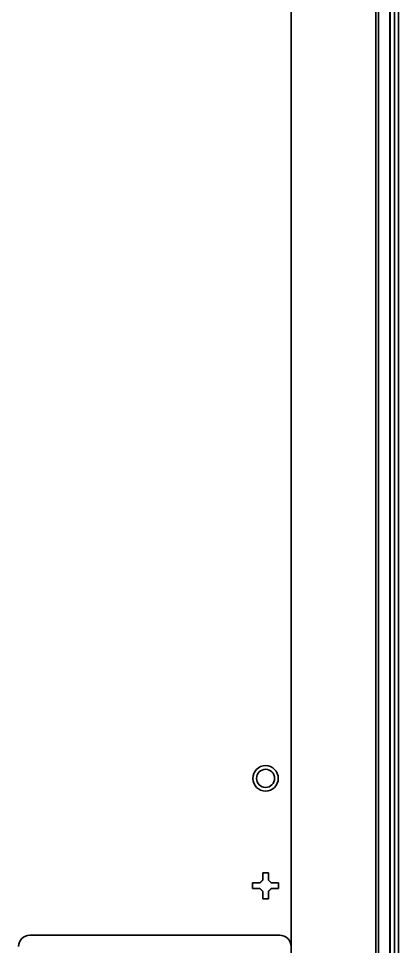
# Model space of a CAD drawing. Extents: x 6769 to 10051, y -94 to 2900.
# Drawn here: x 9004.9 to 9072.1, y 2314.6 to 2478.8 of the extents above; entities that cross this region are included whole.
import ezdxf

# ---------------------------------------------------------------- set-up
doc = ezdxf.new("R2010")
doc.units = 0
doc.header["$LTSCALE"] = 5
doc.layers.add('1', color=7, linetype='CONTINUOUS', true_color=0xffffff)

msp = doc.modelspace()

# ---------------------------------------------------------------- linework, layer by layer
at = {"layer": '1', "color": 7, "linetype": 'Continuous', "lineweight": 35}
for p, q in [((9070.56, 2763.33), (9070.56, 2252.93)), ((9072.06, 2170.23), (9072.06, 2764.13)), ((9071.38, 2762.13), (9071.38, 2172.23)), ((9053.06, 2253.58), (9053.06, 2679.58)), ((9068.06, 2679.58), (9068.06, 2253.58)), ((9068.56, 2673.33), (9068.56, 2252.43)), ((9070.58, 2172.23), (9070.58, 2657.62)), ((9046.26, 2325.33), (9046.26, 2325.83)), ((9050.86, 2325.83), (9050.86, 2325.33)), ((9046.26, 2324.83), (9046.26, 2325.33)), ((9050.86, 2325.33), (9050.86, 2324.83)), ((9006.86, 2316.58), (9051.07, 2316.58))]:
    msp.add_line(p, q, dxfattribs=at)
for radius in [2.25, 1.6]:
    msp.add_circle((9048.56, 2344.33), radius, dxfattribs=at)
for centre, major_axis in [((9006.87, 2314.57), (1.42, -1.42)), ((9051.06, 2314.57), (-1.42, -1.42))]:
    msp.add_ellipse(centre, major_axis=major_axis, ratio=0.998783, start_param=2.356803, end_param=3.926382, dxfattribs=at)
for points in [[(9048.06, 2326.33), (9048.06, 2326.38), (9048.06, 2326.49), (9048.06, 2326.65), (9048.06, 2326.81), (9048.06, 2326.96), (9048.06, 2327.12), (9048.06, 2327.27), (9048.06, 2327.44), (9048.06, 2327.56), (9048.06, 2327.63)], [(9048.06, 2327.63), (9048.23, 2327.63), (9048.56, 2327.63), (9048.9, 2327.63), (9049.06, 2327.63)], [(9047.56, 2325.83), (9047.59, 2325.85), (9047.64, 2325.9), (9047.71, 2325.97), (9047.78, 2326.04), (9047.85, 2326.11), (9047.92, 2326.18), (9047.99, 2326.25), (9048.04, 2326.3), (9048.06, 2326.33)], [(9049.06, 2326.33), (9049.09, 2326.3), (9049.14, 2326.25), (9049.22, 2326.18), (9049.29, 2326.1), (9049.36, 2326.03), (9049.43, 2325.96), (9049.5, 2325.9), (9049.54, 2325.85), (9049.56, 2325.83)], [(9049.56, 2325.83), (9049.62, 2325.83), (9049.73, 2325.83), (9049.89, 2325.83), (9050.05, 2325.83), (9050.2, 2325.83), (9050.35, 2325.83), (9050.51, 2325.83), (9050.68, 2325.83), (9050.8, 2325.83), (9050.86, 2325.83)], [(9047.56, 2324.83), (9047.51, 2324.83), (9047.4, 2324.83), (9047.24, 2324.83), (9047.08, 2324.83), (9046.93, 2324.83), (9046.77, 2324.83), (9046.62, 2324.83), (9046.45, 2324.83), (9046.33, 2324.83), (9046.26, 2324.83)], [(9048.06, 2324.33), (9048.04, 2324.35), (9047.99, 2324.4), (9047.91, 2324.48), (9047.84, 2324.55), (9047.77, 2324.62), (9047.7, 2324.69), (9047.63, 2324.76), (9047.59, 2324.8), (9047.56, 2324.83)], [(9049.56, 2324.83), (9049.54, 2324.8), (9049.49, 2324.75), (9049.42, 2324.68), (9049.35, 2324.61), (9049.28, 2324.54), (9049.21, 2324.47), (9049.14, 2324.4), (9049.09, 2324.35), (9049.06, 2324.33)], [(9049.06, 2324.33), (9049.06, 2324.27), (9049.06, 2324.16), (9049.06, 2324), (9049.06, 2323.84), (9049.06, 2323.69), (9049.06, 2323.54), (9049.06, 2323.38), (9049.06, 2323.21), (9049.06, 2323.09), (9049.06, 2323.03)], [(9049.06, 2323.03), (9048.9, 2323.03), (9048.56, 2323.03), (9048.23, 2323.03), (9048.06, 2323.03)]]:
    msp.add_open_spline(points, degree=3, dxfattribs=at)
for points in [[(9049.06, 2327.63), (9049.06, 2327.42), (9049.06, 2327.21), (9049.06, 2326.89), (9049.06, 2326.78), (9049.06, 2326.55), (9049.06, 2326.44), (9049.06, 2326.33)], [(9046.26, 2325.83), (9046.47, 2325.83), (9046.68, 2325.83), (9047, 2325.83), (9047.11, 2325.83), (9047.34, 2325.83), (9047.45, 2325.83), (9047.56, 2325.83)], [(9048.06, 2323.03), (9048.06, 2323.23), (9048.06, 2323.44), (9048.06, 2323.76), (9048.06, 2323.87), (9048.06, 2324.1), (9048.06, 2324.21), (9048.06, 2324.33)], [(9050.86, 2324.83), (9050.66, 2324.83), (9050.45, 2324.83), (9050.13, 2324.83), (9050.02, 2324.83), (9049.79, 2324.83), (9049.68, 2324.83), (9049.56, 2324.83)]]:
    msp.add_open_spline(points, degree=3, knots=[0, 0, 0, 0, 0.5, 0.5, 0.75, 0.75, 1, 1, 1, 1], dxfattribs=at)

doc.saveas('drawing.dxf')
